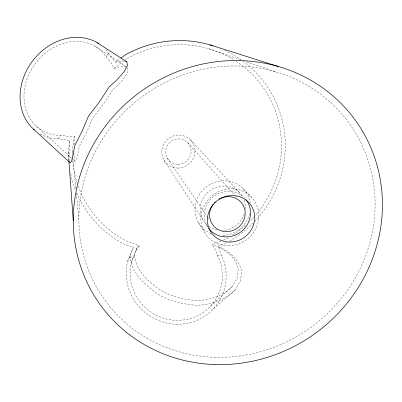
<?xml version="1.0" encoding="UTF-8"?>
<svg xmlns="http://www.w3.org/2000/svg" width="402" height="402" viewBox="0 0 402 402"><rect width="100%" height="100%" fill="white"/><g stroke="black" fill="none" stroke-linecap="round" stroke-linejoin="round"><path stroke-width="0.3" stroke-dasharray="2.01 1.51" d="M74.018 144.584L74.28 136.298L69.013 136.62L60.627 135.122L55.958 135.157A49.813 41.723 -53.1 0 1 31.572 69.194A49.813 41.723 -53.1 0 1 103.656 53.144L106.163 56.938L111.666 63.611L113.987 68.43L117.218 67.32L123.675 66.33L127.499 67.511L128.127 70.988L125.193 76.697L118.685 84.294L112.475 89.983L110.178 94.023L101.932 106.264L92.571 118.384L86.661 132.278L79.174 146.7L77.948 153.609L76.295 159.845L75.038 161.277L71.812 158.353M40.115 133.936A53.898 45.15 -53.1 0 0 54.823 138.821L58.496 138.78L69.707 140.675L69.385 151.906L69.566 159.499L70.149 162.333M68.636 160.483A109.696 106.681 -39.1 0 1 68.255 151.815L69.707 140.675M72.315 155.544A105.786 102.877 -39.1 0 1 72.234 151.805L74.28 136.298M226.246 242.788L217.859 246.25L218.844 247.793L221.346 255.551L223.648 260.416A50.562 49.104 40.8 0 1 178.061 324.253A50.562 49.104 40.8 0 1 127.69 261.24L133.338 247.537L122.736 243.456A109.696 106.681 -39.1 0 1 76.702 192.9M221.055 241.105L212.241 244.743L215.537 249.898L217.387 255.622L220.12 261.406A46.732 45.386 40.8 0 1 177.97 320.359A46.732 45.386 40.8 0 1 131.394 262.174L137.117 247.707L139.263 245.868L124.685 240.24A105.786 102.877 -39.1 0 1 78.249 186.111M127.69 261.24L133.338 247.537M131.394 262.174L137.117 247.707M58.496 138.78L60.627 135.122M106.163 56.938L108.359 53.17L106.394 50.17A53.898 45.15 -53.1 0 0 105.555 49.265M213.467 308.676L235.095 289.912L240.692 280.345L241.471 270.511C238.642 258.762 228.557 250.722 217.859 246.25M210.648 306.007L232.155 286.616L237.396 277.817L238.2 268.747C235.24 256.37 223.819 248.366 212.241 244.743M136.062 250.366L139.263 245.868M235.095 289.912C225.482 300.103 211.673 304.234 198.045 305.324L197.548 305.364C182.051 304.224 166.217 300.701 153.634 291.078C142.293 282.018 129.6 270.119 130.268 254.365M232.155 286.616C223.2 295.852 210.542 299.671 197.985 300.646L197.528 300.681C183.201 299.611 168.589 296.304 156.815 287.666C146.243 279.289 134.414 268.39 134.73 253.783M108.359 53.17L115.62 62.154L120.002 58.838M113.987 68.43L123.856 60.958M124.354 60.581L126.836 58.697A105.786 102.877 -39.1 0 1 233.979 59.983M223.336 240.165L226.753 238.753A105.786 102.877 -39.1 0 0 228.361 237.828M115.62 62.154L122.761 60.808M129.323 257.124L133.419 257.054M217.387 255.622L221.346 255.551M208.814 48.778L240.703 59.747M246.607 61.782L275.541 71.742M95.163 46.285L127.499 67.511M36.346 126.193L71.35 157.936M243.285 188.784L251.34 197.096M190.478 139.916L239.426 192.488M187.674 142.645L234.683 195.196M235.1 195.663L237.18 197.985M167.202 157.991L207.095 216.427M207.447 216.944L209.568 220.045M163.81 159.916L202.894 219.683M206.919 225.844L207.573 226.839M198.261 222.306L204.352 232.044M75.038 161.277L74.239 158.162L74.028 153.474M72.234 151.805L72.36 153.056M72.847 158.051L75.857 188.649M76.35 193.648L78.867 219.251M68.255 151.815L68.888 160.514M244.175 200.221A22.949 21.808 -36.2 0 1 245.225 209.311M244.285 213.889A22.949 21.808 -36.2 0 1 222.562 230.441M217.331 230.039A22.949 21.808 -36.2 0 1 208.939 226.432M207.151 224.999A22.949 21.808 -36.2 0 1 209.266 191.126A22.949 21.808 -36.2 0 1 242.798 197.08M242.843 61.129A109.696 106.681 -39.1 0 1 255.069 220.989M253.355 222.768A109.696 106.681 -39.1 0 1 228.482 241.863M75.29 189.412A109.696 106.681 -39.1 0 1 70.295 172.172M224.597 50.361A109.696 106.681 -39.1 0 1 240.788 59.657M211.291 233.642A28.281 26.874 -36.2 0 1 205.955 187.186A28.281 26.874 -36.2 0 1 250.22 202.779M249.727 213.427A28.281 26.874 -36.2 0 1 221.783 235.547M207.517 226.844A23.582 22.356 -36.1 0 1 213.497 196.543A23.582 22.356 -36.1 0 1 244.476 197.91M236.064 61.31A105.786 102.877 -39.1 0 1 255.124 215.603M254.712 216.075A105.786 102.877 -39.1 0 1 249.567 221.517M245.501 225.326A105.786 102.877 -39.1 0 1 232.587 235.205M77.224 183.121A105.786 102.877 -39.1 0 1 72.631 160.544M178.006 164.272A12.899 12.537 -38.9 0 0 189.623 145.273A12.899 12.537 -38.9 0 0 167.533 145.222A12.899 12.537 -38.9 0 0 178.006 164.272M214.256 357.288A150.81 142.921 -36.1 0 0 361.147 143.253A150.81 142.921 -36.1 0 0 105.55 134.449A150.81 142.921 -36.1 0 0 214.256 357.288M228.452 245.778A29.502 27.929 -36 0 0 255.652 202.99A29.502 27.929 -36 0 0 205.538 203.121A29.502 27.929 -36 0 0 228.452 245.778M177.855 168.076A16.799 16.331 -38.9 0 0 193.015 143.348A16.799 16.331 -38.9 0 0 164.247 143.253A16.799 16.331 -38.9 0 0 177.855 168.076"/><path stroke-width="0.6" d="M120.972 58.099L124.866 55.149A109.696 106.681 -39.1 0 1 212.934 45.803M125.68 61.571L126.846 61.878L127.499 65.441L124.308 71.455L117.233 79.576L109.279 86.817L98.606 103.012L88.455 116.163L82.063 131.243L74.666 145.861L73.154 154.685L71.481 161.403L70.265 162.9L33.577 129.198M209.965 44.883L278.767 66.637M97.234 42.712L126.846 61.878M68.933 161.137L73.27 220.798M219.105 199.101A18.105 17.165 -36 0 1 245.069 211.467A18.105 17.165 -36 0 1 222.502 231.195A18.105 17.165 -36 0 1 213.316 204.156M214.462 202.784A18.105 17.165 -36 0 1 215.291 201.94M246.014 199.678A23.582 22.356 -36.1 0 1 240.959 231.828A23.582 22.356 -36.1 0 1 208.522 228.291M34.507 130.012A53.898 45.15 -53.1 0 1 32.306 61.34A53.898 45.15 -53.1 0 1 98.827 43.692M229.909 242.064A24.095 22.798 -35.9 0 0 252.074 207.095A24.095 22.798 -35.9 0 0 211.15 207.271A24.095 22.798 -35.9 0 0 229.909 242.064M214.206 364.519A157.408 149.102 -36.1 0 0 368.006 141.444A157.408 149.102 -36.1 0 0 101.314 131.776A157.408 149.102 -36.1 0 0 214.206 364.519"/></g></svg>
